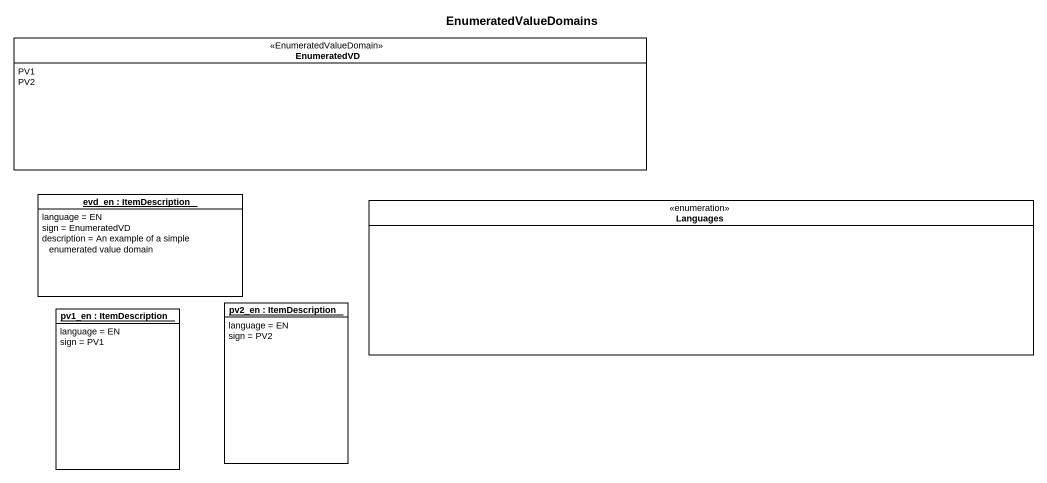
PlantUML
@startuml
title EnumeratedValueDomains
hide circle
hide empty members
enum EnumeratedVD <<EnumeratedValueDomain>> {
  PV1
  PV2
}
object "evd_en : ItemDescription" as evd_en {
  language = EN
  sign = EnumeratedVD
  description = An example of a simple enumerated value domain
}
enum Languages
object "pv1_en : ItemDescription" as pv1_en {
  language = EN
  sign = PV1
}
object "pv2_en : ItemDescription" as pv2_en {
  language = EN
  sign = PV2
}
@enduml
